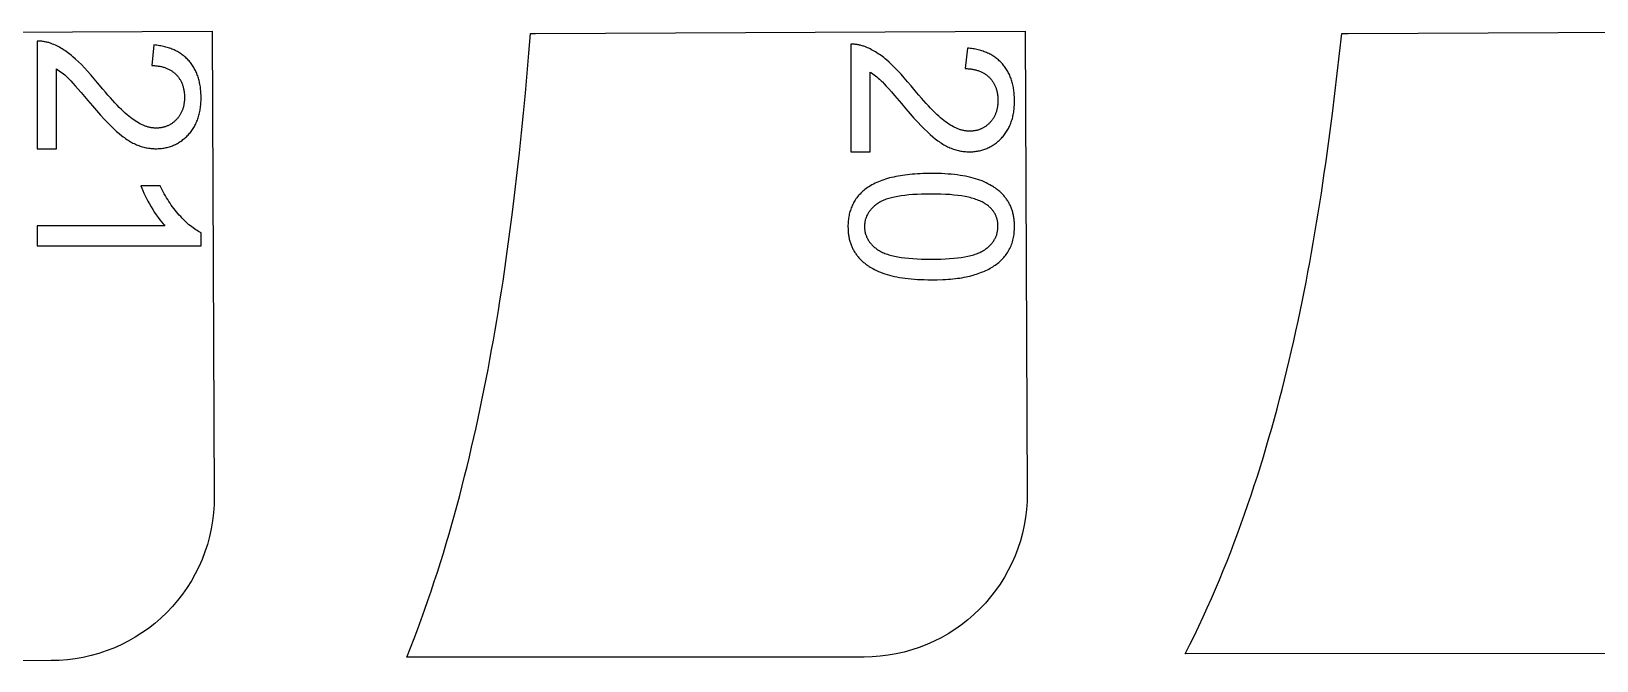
# Model space of a CAD drawing. Extents: x -8894 to -3022, y 6798 to 8329.
# Drawn here: x -5412.3 to -4932.7, y 7813.1 to 8006 of the extents above; entities that cross this region are included whole.
import ezdxf

# ---------------------------------------------------------------- set-up
doc = ezdxf.new("R2010")
doc.units = 0
doc.layers.add('LAYER_03', color=7, linetype='CONTINUOUS')
doc.layers.add('STEVILKE', color=7, linetype='CONTINUOUS')

msp = doc.modelspace()

# ---------------------------------------------------------------- linework, layer by layer
at = {"layer": 'LAYER_03'}
msp.add_lwpolyline([(-5506.82, 8005.37), (-5356.83, 8006.01), (-5356.21, 7863.32, -0.415377), (-5406.19, 7813.1), (-5538.72, 7813.06)], format="xyb", dxfattribs=at)
msp.add_lwpolyline([(-5157.12, 7814.18), (-5297.22, 7814.13), (-5296.09, 7817.01), (-5294.98, 7819.9), (-5293.89, 7822.79), (-5292.83, 7825.68), (-5291.79, 7828.58), (-5290.78, 7831.48), (-5289.79, 7834.39), (-5288.82, 7837.31), (-5287.87, 7840.22), (-5286.94, 7843.15), (-5286.04, 7846.07), (-5285.15, 7849), (-5284.29, 7851.94), (-5283.44, 7854.87), (-5282.62, 7857.82), (-5281.81, 7860.76), (-5281.03, 7863.71), (-5280.26, 7866.66), (-5279.51, 7869.62), (-5278.78, 7872.58), (-5278.06, 7875.55), (-5277.37, 7878.51), (-5276.68, 7881.48), (-5276.02, 7884.46), (-5275.37, 7887.43), (-5274.74, 7890.41), (-5274.12, 7893.4), (-5273.51, 7896.38), (-5272.93, 7899.37), (-5272.35, 7902.36), (-5271.79, 7905.36), (-5271.24, 7908.35), (-5270.71, 7911.35), (-5270.18, 7914.36), (-5269.67, 7917.36), (-5269.18, 7920.37), (-5268.69, 7923.38), (-5268.22, 7926.39), (-5267.76, 7929.4), (-5267.31, 7932.42), (-5266.87, 7935.44), (-5266.45, 7938.46), (-5266.03, 7941.48), (-5265.63, 7944.51), (-5265.23, 7947.53), (-5264.85, 7950.56), (-5264.11, 7956.63), (-5263.4, 7962.7), (-5262.74, 7968.78), (-5262.1, 7974.86), (-5261.5, 7980.96), (-5260.92, 7987.05), (-5260.36, 7993.15), (-5259.82, 7999.26), (-5259.3, 8005.37), (-5257.76, 8005.37), (-5107.76, 8006.01), (-5107.14, 7864.4, -0.41537)], format="xyb", close=True, dxfattribs=at)
msp.add_lwpolyline([(-4908.23, 7815.26), (-5058.73, 7815.2), (-5057.32, 7818.01), (-5055.94, 7820.82), (-5054.59, 7823.64), (-5053.27, 7826.46), (-5051.98, 7829.3), (-5050.72, 7832.14), (-5049.48, 7834.99), (-5048.27, 7837.84), (-5047.09, 7840.71), (-5045.94, 7843.58), (-5044.81, 7846.45), (-5043.71, 7849.33), (-5042.63, 7852.22), (-5041.58, 7855.12), (-5040.55, 7858.02), (-5039.54, 7860.92), (-5038.55, 7863.83), (-5037.59, 7866.75), (-5036.65, 7869.67), (-5035.72, 7872.6), (-5034.82, 7875.53), (-5033.94, 7878.47), (-5033.09, 7881.42), (-5032.25, 7884.36), (-5031.42, 7887.32), (-5030.62, 7890.27), (-5029.84, 7893.24), (-5029.07, 7896.2), (-5028.33, 7899.18), (-5027.6, 7902.15), (-5026.88, 7905.13), (-5026.19, 7908.12), (-5025.51, 7911.11), (-5024.84, 7914.1), (-5024.2, 7917.1), (-5023.56, 7920.1), (-5022.95, 7923.1), (-5022.34, 7926.11), (-5021.75, 7929.12), (-5021.18, 7932.14), (-5020.62, 7935.15), (-5020.07, 7938.18), (-5019.54, 7941.2), (-5019.02, 7944.23), (-5018.51, 7947.26), (-5018.01, 7950.3), (-5017.53, 7953.34), (-5017.05, 7956.38), (-5016.59, 7959.42), (-5016.14, 7962.47), (-5015.7, 7965.52), (-5015.28, 7968.57), (-5014.86, 7971.62), (-5014.45, 7974.68), (-5013.66, 7980.8), (-5012.91, 7986.93), (-5012.19, 7993.07), (-5011.49, 7999.22), (-5010.81, 8005.37), (-5008.86, 8005.37), (-4858.86, 8006.01)], dxfattribs=at)
at = {"layer": 'STEVILKE'}
for p, q in [((-5148.69, 7961.2), (-5149.32, 7961.04)), ((-5148.05, 7961.34), (-5148.69, 7961.2)), ((-5147.39, 7961.48), (-5148.05, 7961.34)), ((-5146.72, 7961.62), (-5147.39, 7961.48)), ((-5146.03, 7961.74), (-5146.72, 7961.62)), ((-5145.33, 7961.85), (-5146.03, 7961.74)), ((-5144.61, 7961.95), (-5145.33, 7961.85)), ((-5143.87, 7962.04), (-5144.61, 7961.95)), ((-5143.13, 7962.12), (-5143.87, 7962.04)), ((-5142.36, 7962.19), (-5143.13, 7962.12)), ((-5141.58, 7962.26), (-5142.36, 7962.19)), ((-5140.78, 7962.31), (-5141.58, 7962.26)), ((-5139.97, 7962.35), (-5140.78, 7962.31)), ((-5139.15, 7962.39), (-5139.97, 7962.35)), ((-5138.31, 7962.41), (-5139.15, 7962.39)), ((-5136.58, 7962.43), (-5138.31, 7962.41)), ((-5135.48, 7962.42), (-5136.58, 7962.43)), ((-5134.42, 7962.4), (-5135.48, 7962.42)), ((-5133.38, 7962.37), (-5134.42, 7962.4)), ((-5132.36, 7962.32), (-5133.38, 7962.37)), ((-5131.38, 7962.25), (-5132.36, 7962.32)), ((-5130.42, 7962.17), (-5131.38, 7962.25)), ((-5129.49, 7962.08), (-5130.42, 7962.17)), ((-5128.58, 7961.97), (-5129.49, 7962.08)), ((-5127.7, 7961.85), (-5128.58, 7961.97)), ((-5126.85, 7961.72), (-5127.7, 7961.85)), ((-5126.03, 7961.57), (-5126.85, 7961.72)), ((-5125.23, 7961.41), (-5126.03, 7961.57)), ((-5124.46, 7961.23), (-5125.23, 7961.41)), ((-5123.72, 7961.03), (-5124.46, 7961.23)), ((-5158.1, 7956.41), (-5158.38, 7956.12)), ((-5157.82, 7956.69), (-5158.1, 7956.41)), ((-5157.52, 7956.96), (-5157.82, 7956.69)), ((-5157.21, 7957.23), (-5157.52, 7956.96)), ((-5156.89, 7957.49), (-5157.21, 7957.23)), ((-5156.49, 7957.79), (-5156.89, 7957.49)), ((-5156.08, 7958.09), (-5156.49, 7957.79)), ((-5155.65, 7958.37), (-5156.08, 7958.09)), ((-5155.21, 7958.65), (-5155.65, 7958.37)), ((-5154.75, 7958.91), (-5155.21, 7958.65)), ((-5154.28, 7959.17), (-5154.75, 7958.91)), ((-5153.79, 7959.41), (-5154.28, 7959.17)), ((-5153.28, 7959.65), (-5153.79, 7959.41)), ((-5152.76, 7959.88), (-5153.28, 7959.65)), ((-5152.23, 7960.09), (-5152.76, 7959.88)), ((-5151.68, 7960.3), (-5152.23, 7960.09)), ((-5151.11, 7960.5), (-5151.68, 7960.3)), ((-5150.53, 7960.69), (-5151.11, 7960.5)), ((-5149.93, 7960.87), (-5150.53, 7960.69)), ((-5149.32, 7961.04), (-5149.93, 7960.87)), ((-5123, 7960.83), (-5123.72, 7961.03)), ((-5122.31, 7960.61), (-5123, 7960.83)), ((-5121.65, 7960.37), (-5122.31, 7960.61)), ((-5121, 7960.12), (-5121.65, 7960.37)), ((-5120.37, 7959.86), (-5121, 7960.12)), ((-5119.77, 7959.58), (-5120.37, 7959.86)), ((-5119.18, 7959.29), (-5119.77, 7959.58)), ((-5118.61, 7958.99), (-5119.18, 7959.29)), ((-5118.06, 7958.67), (-5118.61, 7958.99)), ((-5117.79, 7958.51), (-5118.06, 7958.67)), ((-5117.53, 7958.34), (-5117.79, 7958.51)), ((-5117.27, 7958.17), (-5117.53, 7958.34)), ((-5117.02, 7958), (-5117.27, 7958.17)), ((-5116.77, 7957.82), (-5117.02, 7958)), ((-5116.53, 7957.64), (-5116.77, 7957.82)), ((-5116.29, 7957.45), (-5116.53, 7957.64)), ((-5116.05, 7957.26), (-5116.29, 7957.45)), ((-5115.82, 7957.07), (-5116.05, 7957.26)), ((-5115.6, 7956.88), (-5115.82, 7957.07)), ((-5115.38, 7956.68), (-5115.6, 7956.88)), ((-5115.17, 7956.47), (-5115.38, 7956.68)), ((-5114.96, 7956.27), (-5115.17, 7956.47)), ((-5114.75, 7956.06), (-5114.96, 7956.27)), ((-5161.22, 7951.5), (-5161.34, 7951.12)), ((-5161.08, 7951.87), (-5161.22, 7951.5)), ((-5160.93, 7952.23), (-5161.08, 7951.87)), ((-5160.78, 7952.59), (-5160.93, 7952.23)), ((-5160.61, 7952.94), (-5160.78, 7952.59)), ((-5160.43, 7953.29), (-5160.61, 7952.94)), ((-5160.24, 7953.63), (-5160.43, 7953.29)), ((-5160.05, 7953.96), (-5160.24, 7953.63)), ((-5159.84, 7954.29), (-5160.05, 7953.96)), ((-5159.62, 7954.61), (-5159.84, 7954.29)), ((-5159.39, 7954.92), (-5159.62, 7954.61)), ((-5159.16, 7955.23), (-5159.39, 7954.92)), ((-5158.91, 7955.54), (-5159.16, 7955.23)), ((-5158.65, 7955.83), (-5158.91, 7955.54)), ((-5158.38, 7956.12), (-5158.65, 7955.83)), ((-5154.92, 7951.52), (-5155.1, 7951.31)), ((-5154.74, 7951.72), (-5154.92, 7951.52)), ((-5154.54, 7951.92), (-5154.74, 7951.72)), ((-5154.34, 7952.12), (-5154.54, 7951.92)), ((-5154.13, 7952.31), (-5154.34, 7952.12)), ((-5153.91, 7952.5), (-5154.13, 7952.31)), ((-5153.68, 7952.69), (-5153.91, 7952.5)), ((-5153.45, 7952.88), (-5153.68, 7952.69)), ((-5153.2, 7953.06), (-5153.45, 7952.88)), ((-5152.95, 7953.25), (-5153.2, 7953.06)), ((-5152.82, 7953.33), (-5152.95, 7953.25)), ((-5152.69, 7953.42), (-5152.82, 7953.33)), ((-5152.55, 7953.51), (-5152.69, 7953.42)), ((-5152.41, 7953.59), (-5152.55, 7953.51)), ((-5152.27, 7953.68), (-5152.41, 7953.59)), ((-5152.12, 7953.76), (-5152.27, 7953.68)), ((-5151.96, 7953.84), (-5152.12, 7953.76)), ((-5151.81, 7953.92), (-5151.96, 7953.84)), ((-5151.48, 7954.07), (-5151.81, 7953.92)), ((-5151.14, 7954.22), (-5151.48, 7954.07)), ((-5150.78, 7954.37), (-5151.14, 7954.22)), ((-5150.4, 7954.51), (-5150.78, 7954.37)), ((-5150.01, 7954.64), (-5150.4, 7954.51)), ((-5149.6, 7954.76), (-5150.01, 7954.64)), ((-5149.18, 7954.88), (-5149.6, 7954.76)), ((-5148.74, 7955), (-5149.18, 7954.88)), ((-5148.29, 7955.11), (-5148.74, 7955)), ((-5147.81, 7955.21), (-5148.29, 7955.11)), ((-5146.82, 7955.41), (-5147.81, 7955.21)), ((-5145.77, 7955.57), (-5146.82, 7955.41)), ((-5144.65, 7955.72), (-5145.77, 7955.57)), ((-5143.46, 7955.84), (-5144.65, 7955.72)), ((-5142.21, 7955.95), (-5143.46, 7955.84)), ((-5140.9, 7956.02), (-5142.21, 7955.95)), ((-5139.52, 7956.08), (-5140.9, 7956.02)), ((-5138.08, 7956.11), (-5139.52, 7956.08)), ((-5136.58, 7956.13), (-5138.08, 7956.11)), ((-5135.07, 7956.11), (-5136.58, 7956.13)), ((-5133.62, 7956.08), (-5135.07, 7956.11)), ((-5132.24, 7956.01), (-5133.62, 7956.08)), ((-5130.91, 7955.93), (-5132.24, 7956.01)), ((-5129.64, 7955.82), (-5130.91, 7955.93)), ((-5128.44, 7955.68), (-5129.64, 7955.82)), ((-5127.29, 7955.52), (-5128.44, 7955.68)), ((-5126.21, 7955.33), (-5127.29, 7955.52)), ((-5125.18, 7955.12), (-5126.21, 7955.33)), ((-5124.69, 7955.01), (-5125.18, 7955.12)), ((-5124.22, 7954.89), (-5124.69, 7955.01)), ((-5123.76, 7954.76), (-5124.22, 7954.89)), ((-5123.32, 7954.63), (-5123.76, 7954.76)), ((-5122.89, 7954.49), (-5123.32, 7954.63)), ((-5122.47, 7954.34), (-5122.89, 7954.49)), ((-5122.07, 7954.19), (-5122.47, 7954.34)), ((-5121.69, 7954.03), (-5122.07, 7954.19)), ((-5121.32, 7953.87), (-5121.69, 7954.03)), ((-5120.97, 7953.7), (-5121.32, 7953.87)), ((-5120.63, 7953.52), (-5120.97, 7953.7)), ((-5120.31, 7953.34), (-5120.63, 7953.52)), ((-5120.15, 7953.25), (-5120.31, 7953.34)), ((-5120, 7953.15), (-5120.15, 7953.25)), ((-5119.85, 7953.05), (-5120, 7953.15)), ((-5119.71, 7952.96), (-5119.85, 7953.05)), ((-5119.49, 7952.8), (-5119.71, 7952.96)), ((-5119.27, 7952.63), (-5119.49, 7952.8)), ((-5119.07, 7952.47), (-5119.27, 7952.63)), ((-5118.87, 7952.3), (-5119.07, 7952.47)), ((-5118.67, 7952.13), (-5118.87, 7952.3)), ((-5118.49, 7951.95), (-5118.67, 7952.13)), ((-5118.31, 7951.77), (-5118.49, 7951.95)), ((-5118.14, 7951.59), (-5118.31, 7951.77)), ((-5117.98, 7951.4), (-5118.14, 7951.59)), ((-5114.55, 7955.85), (-5114.75, 7956.06)), ((-5114.36, 7955.63), (-5114.55, 7955.85)), ((-5114.17, 7955.41), (-5114.36, 7955.63)), ((-5113.98, 7955.19), (-5114.17, 7955.41)), ((-5113.8, 7954.96), (-5113.98, 7955.19)), ((-5113.63, 7954.73), (-5113.8, 7954.96)), ((-5113.46, 7954.5), (-5113.63, 7954.73)), ((-5113.29, 7954.26), (-5113.46, 7954.5)), ((-5113.14, 7954.02), (-5113.29, 7954.26)), ((-5112.98, 7953.77), (-5113.14, 7954.02)), ((-5112.84, 7953.53), (-5112.98, 7953.77)), ((-5112.7, 7953.27), (-5112.84, 7953.53)), ((-5112.56, 7953.02), (-5112.7, 7953.27)), ((-5112.43, 7952.76), (-5112.56, 7953.02)), ((-5112.31, 7952.5), (-5112.43, 7952.76)), ((-5112.19, 7952.23), (-5112.31, 7952.5)), ((-5112.08, 7951.96), (-5112.19, 7952.23)), ((-5111.98, 7951.69), (-5112.08, 7951.96)), ((-5111.88, 7951.41), (-5111.98, 7951.69)), ((-5162.05, 7947.03), (-5162.07, 7946.59)), ((-5162.03, 7947.47), (-5162.05, 7947.03)), ((-5161.99, 7947.9), (-5162.03, 7947.47)), ((-5161.94, 7948.32), (-5161.99, 7947.9)), ((-5161.89, 7948.74), (-5161.94, 7948.32)), ((-5161.82, 7949.15), (-5161.89, 7948.74)), ((-5161.75, 7949.56), (-5161.82, 7949.15)), ((-5161.66, 7949.96), (-5161.75, 7949.56)), ((-5161.57, 7950.35), (-5161.66, 7949.96)), ((-5161.46, 7950.74), (-5161.57, 7950.35)), ((-5161.34, 7951.12), (-5161.46, 7950.74)), ((-5156.99, 7946.92), (-5157.01, 7946.66)), ((-5156.96, 7947.17), (-5156.99, 7946.92)), ((-5156.93, 7947.43), (-5156.96, 7947.17)), ((-5156.88, 7947.68), (-5156.93, 7947.43)), ((-5156.83, 7947.92), (-5156.88, 7947.68)), ((-5156.77, 7948.17), (-5156.83, 7947.92)), ((-5156.7, 7948.41), (-5156.77, 7948.17)), ((-5156.63, 7948.65), (-5156.7, 7948.41)), ((-5156.55, 7948.89), (-5156.63, 7948.65)), ((-5156.45, 7949.12), (-5156.55, 7948.89)), ((-5156.35, 7949.35), (-5156.45, 7949.12)), ((-5156.25, 7949.58), (-5156.35, 7949.35)), ((-5156.13, 7949.81), (-5156.25, 7949.58)), ((-5156.01, 7950.03), (-5156.13, 7949.81)), ((-5155.88, 7950.25), (-5156.01, 7950.03)), ((-5155.74, 7950.47), (-5155.88, 7950.25)), ((-5155.59, 7950.68), (-5155.74, 7950.47)), ((-5155.44, 7950.9), (-5155.59, 7950.68)), ((-5155.27, 7951.11), (-5155.44, 7950.9)), ((-5155.1, 7951.31), (-5155.27, 7951.11)), ((-5117.82, 7951.21), (-5117.98, 7951.4)), ((-5117.67, 7951.02), (-5117.82, 7951.21)), ((-5117.53, 7950.82), (-5117.67, 7951.02)), ((-5117.39, 7950.63), (-5117.53, 7950.82)), ((-5117.26, 7950.42), (-5117.39, 7950.63)), ((-5117.14, 7950.22), (-5117.26, 7950.42)), ((-5117.02, 7950.01), (-5117.14, 7950.22)), ((-5116.91, 7949.79), (-5117.02, 7950.01)), ((-5116.81, 7949.58), (-5116.91, 7949.79)), ((-5116.72, 7949.36), (-5116.81, 7949.58)), ((-5116.63, 7949.14), (-5116.72, 7949.36)), ((-5116.55, 7948.91), (-5116.63, 7949.14)), ((-5116.48, 7948.68), (-5116.55, 7948.91)), ((-5116.41, 7948.45), (-5116.48, 7948.68)), ((-5116.35, 7948.21), (-5116.41, 7948.45)), ((-5116.3, 7947.97), (-5116.35, 7948.21)), ((-5116.25, 7947.73), (-5116.3, 7947.97)), ((-5116.21, 7947.49), (-5116.25, 7947.73)), ((-5116.18, 7947.24), (-5116.21, 7947.49)), ((-5116.16, 7946.98), (-5116.18, 7947.24)), ((-5116.14, 7946.73), (-5116.16, 7946.98)), ((-5116.13, 7946.47), (-5116.14, 7946.73)), ((-5111.78, 7951.13), (-5111.88, 7951.41)), ((-5111.69, 7950.84), (-5111.78, 7951.13)), ((-5111.61, 7950.56), (-5111.69, 7950.84)), ((-5111.53, 7950.26), (-5111.61, 7950.56)), ((-5111.46, 7949.97), (-5111.53, 7950.26)), ((-5111.4, 7949.67), (-5111.46, 7949.97)), ((-5111.34, 7949.37), (-5111.4, 7949.67)), ((-5111.28, 7949.06), (-5111.34, 7949.37)), ((-5111.23, 7948.75), (-5111.28, 7949.06)), ((-5111.19, 7948.44), (-5111.23, 7948.75)), ((-5111.15, 7948.12), (-5111.19, 7948.44)), ((-5111.12, 7947.8), (-5111.15, 7948.12)), ((-5111.09, 7947.47), (-5111.12, 7947.8)), ((-5111.07, 7947.15), (-5111.09, 7947.47)), ((-5111.06, 7946.81), (-5111.07, 7947.15)), ((-5111.05, 7946.14), (-5111.06, 7946.81)), ((-5162.07, 7946.59), (-5162.07, 7946.14)), ((-5162.07, 7946.14), (-5162.06, 7945.46)), ((-5162.06, 7945.46), (-5162.05, 7945.13)), ((-5162.05, 7945.13), (-5162.03, 7944.8)), ((-5162.03, 7944.8), (-5162, 7944.47)), ((-5162, 7944.47), (-5161.97, 7944.15)), ((-5161.97, 7944.15), (-5161.93, 7943.83)), ((-5161.93, 7943.83), (-5161.89, 7943.51)), ((-5161.89, 7943.51), (-5161.84, 7943.2)), ((-5161.84, 7943.2), (-5161.78, 7942.89)), ((-5161.78, 7942.89), (-5161.72, 7942.59)), ((-5161.72, 7942.59), (-5161.66, 7942.29)), ((-5161.66, 7942.29), (-5161.58, 7941.99)), ((-5161.58, 7941.99), (-5161.51, 7941.7)), ((-5157.02, 7946.4), (-5157.03, 7946.14)), ((-5157.03, 7946.14), (-5157.02, 7945.88)), ((-5157.01, 7946.66), (-5157.02, 7946.4)), ((-5157.02, 7945.88), (-5157.01, 7945.62)), ((-5157.01, 7945.62), (-5156.99, 7945.36)), ((-5156.99, 7945.36), (-5156.96, 7945.1)), ((-5156.96, 7945.1), (-5156.93, 7944.85)), ((-5156.93, 7944.85), (-5156.88, 7944.6)), ((-5156.88, 7944.6), (-5156.83, 7944.35)), ((-5156.83, 7944.35), (-5156.77, 7944.11)), ((-5156.77, 7944.11), (-5156.7, 7943.87)), ((-5156.7, 7943.87), (-5156.63, 7943.63)), ((-5156.63, 7943.63), (-5156.54, 7943.39)), ((-5156.54, 7943.39), (-5156.45, 7943.16)), ((-5156.45, 7943.16), (-5156.35, 7942.93)), ((-5156.35, 7942.93), (-5156.24, 7942.7)), ((-5156.24, 7942.7), (-5156.13, 7942.47)), ((-5156.13, 7942.47), (-5156, 7942.25)), ((-5156, 7942.25), (-5155.87, 7942.03)), ((-5155.87, 7942.03), (-5155.73, 7941.81)), ((-5117.41, 7941.82), (-5117.27, 7942.04)), ((-5117.27, 7942.04), (-5117.14, 7942.27)), ((-5117.14, 7942.27), (-5117.02, 7942.49)), ((-5117.02, 7942.49), (-5116.9, 7942.72)), ((-5116.9, 7942.72), (-5116.8, 7942.95)), ((-5116.8, 7942.95), (-5116.7, 7943.19)), ((-5116.7, 7943.19), (-5116.61, 7943.42)), ((-5116.61, 7943.42), (-5116.52, 7943.66)), ((-5116.52, 7943.66), (-5116.45, 7943.9)), ((-5116.45, 7943.9), (-5116.38, 7944.15)), ((-5116.38, 7944.15), (-5116.32, 7944.4)), ((-5116.32, 7944.4), (-5116.27, 7944.65)), ((-5116.27, 7944.65), (-5116.23, 7944.9)), ((-5116.23, 7944.9), (-5116.19, 7945.16)), ((-5116.19, 7945.16), (-5116.16, 7945.41)), ((-5116.16, 7945.41), (-5116.14, 7945.68)), ((-5116.14, 7945.68), (-5116.13, 7945.94)), ((-5116.13, 7946.21), (-5116.13, 7946.47)), ((-5116.13, 7945.94), (-5116.13, 7946.21)), ((-5111.68, 7941.5), (-5111.56, 7941.93)), ((-5111.56, 7941.93), (-5111.45, 7942.36)), ((-5111.45, 7942.36), (-5111.36, 7942.81)), ((-5111.36, 7942.81), (-5111.28, 7943.26)), ((-5111.28, 7943.26), (-5111.21, 7943.72)), ((-5111.21, 7943.72), (-5111.15, 7944.19)), ((-5111.15, 7944.19), (-5111.11, 7944.67)), ((-5111.11, 7944.67), (-5111.07, 7945.15)), ((-5111.07, 7945.15), (-5111.06, 7945.64)), ((-5111.06, 7945.64), (-5111.05, 7946.14)), ((-5161.51, 7941.7), (-5161.42, 7941.41)), ((-5161.42, 7941.41), (-5161.33, 7941.12)), ((-5161.33, 7941.12), (-5161.24, 7940.84)), ((-5161.24, 7940.84), (-5161.14, 7940.56)), ((-5161.14, 7940.56), (-5161.03, 7940.29)), ((-5161.03, 7940.29), (-5160.92, 7940.02)), ((-5160.92, 7940.02), (-5160.8, 7939.75)), ((-5160.8, 7939.75), (-5160.68, 7939.49)), ((-5160.68, 7939.49), (-5160.55, 7939.23)), ((-5160.55, 7939.23), (-5160.41, 7938.97)), ((-5160.41, 7938.97), (-5160.27, 7938.72)), ((-5160.27, 7938.72), (-5160.13, 7938.47)), ((-5160.13, 7938.47), (-5159.97, 7938.23)), ((-5159.97, 7938.23), (-5159.81, 7937.98)), ((-5159.81, 7937.98), (-5159.65, 7937.75)), ((-5159.65, 7937.75), (-5159.48, 7937.51)), ((-5159.48, 7937.51), (-5159.3, 7937.28)), ((-5159.3, 7937.28), (-5159.12, 7937.06)), ((-5155.73, 7941.81), (-5155.59, 7941.59)), ((-5155.59, 7941.59), (-5155.43, 7941.38)), ((-5155.43, 7941.38), (-5155.27, 7941.17)), ((-5155.27, 7941.17), (-5155.09, 7940.96)), ((-5155.09, 7940.96), (-5154.91, 7940.76)), ((-5154.91, 7940.76), (-5154.73, 7940.56)), ((-5154.73, 7940.56), (-5154.53, 7940.36)), ((-5154.53, 7940.36), (-5154.33, 7940.16)), ((-5154.33, 7940.16), (-5154.12, 7939.97)), ((-5154.12, 7939.97), (-5153.9, 7939.77)), ((-5153.9, 7939.77), (-5153.67, 7939.58)), ((-5153.67, 7939.58), (-5153.43, 7939.4)), ((-5153.43, 7939.4), (-5153.19, 7939.21)), ((-5153.19, 7939.21), (-5152.94, 7939.03)), ((-5152.94, 7939.03), (-5152.81, 7938.94)), ((-5152.81, 7938.94), (-5152.67, 7938.86)), ((-5152.67, 7938.86), (-5152.54, 7938.77)), ((-5152.54, 7938.77), (-5152.39, 7938.68)), ((-5152.39, 7938.68), (-5152.25, 7938.6)), ((-5152.25, 7938.6), (-5152.1, 7938.52)), ((-5152.1, 7938.52), (-5151.94, 7938.44)), ((-5151.94, 7938.44), (-5151.79, 7938.36)), ((-5151.79, 7938.36), (-5151.46, 7938.2)), ((-5151.46, 7938.2), (-5151.12, 7938.05)), ((-5151.12, 7938.05), (-5150.76, 7937.91)), ((-5150.76, 7937.91), (-5150.38, 7937.77)), ((-5150.38, 7937.77), (-5149.99, 7937.64)), ((-5149.99, 7937.64), (-5149.58, 7937.51)), ((-5149.58, 7937.51), (-5149.16, 7937.39)), ((-5149.16, 7937.39), (-5148.72, 7937.28)), ((-5148.72, 7937.28), (-5148.26, 7937.17)), ((-5148.26, 7937.17), (-5147.79, 7937.06)), ((-5125.32, 7937.06), (-5124.85, 7937.17)), ((-5124.85, 7937.17), (-5124.39, 7937.28)), ((-5124.39, 7937.28), (-5123.95, 7937.39)), ((-5123.95, 7937.39), (-5123.53, 7937.51)), ((-5123.53, 7937.51), (-5123.12, 7937.64)), ((-5123.12, 7937.64), (-5122.73, 7937.77)), ((-5122.73, 7937.77), (-5122.35, 7937.91)), ((-5122.35, 7937.91), (-5122, 7938.05)), ((-5122, 7938.05), (-5121.65, 7938.2)), ((-5121.65, 7938.2), (-5121.33, 7938.36)), ((-5121.33, 7938.36), (-5121.17, 7938.44)), ((-5121.17, 7938.44), (-5121.02, 7938.52)), ((-5121.02, 7938.52), (-5120.87, 7938.6)), ((-5120.87, 7938.6), (-5120.72, 7938.68)), ((-5120.72, 7938.68), (-5120.58, 7938.77)), ((-5120.58, 7938.77), (-5120.44, 7938.86)), ((-5120.44, 7938.86), (-5120.31, 7938.94)), ((-5120.31, 7938.94), (-5120.18, 7939.03)), ((-5120.18, 7939.03), (-5119.93, 7939.21)), ((-5119.93, 7939.21), (-5119.69, 7939.4)), ((-5119.69, 7939.4), (-5119.46, 7939.59)), ((-5119.46, 7939.59), (-5119.23, 7939.77)), ((-5119.23, 7939.77), (-5119.01, 7939.97)), ((-5119.01, 7939.97), (-5118.8, 7940.16)), ((-5118.8, 7940.16), (-5118.6, 7940.36)), ((-5118.6, 7940.36), (-5118.41, 7940.56)), ((-5118.41, 7940.56), (-5118.22, 7940.76)), ((-5118.22, 7940.76), (-5118.04, 7940.97)), ((-5118.04, 7940.97), (-5117.87, 7941.18)), ((-5117.87, 7941.18), (-5117.71, 7941.39)), ((-5117.71, 7941.39), (-5117.56, 7941.61)), ((-5117.56, 7941.61), (-5117.41, 7941.82)), ((-5114.08, 7936.96), (-5113.82, 7937.29)), ((-5113.82, 7937.29), (-5113.57, 7937.63)), ((-5113.57, 7937.63), (-5113.33, 7937.98)), ((-5113.33, 7937.98), (-5113.09, 7938.34)), ((-5113.09, 7938.34), (-5112.88, 7938.71)), ((-5112.88, 7938.71), (-5112.67, 7939.08)), ((-5112.67, 7939.08), (-5112.47, 7939.47)), ((-5112.47, 7939.47), (-5112.29, 7939.86)), ((-5112.29, 7939.86), (-5112.12, 7940.26)), ((-5112.12, 7940.26), (-5111.96, 7940.66)), ((-5111.96, 7940.66), (-5111.81, 7941.08)), ((-5111.81, 7941.08), (-5111.68, 7941.5)), ((-5159.12, 7937.06), (-5158.94, 7936.83)), ((-5158.94, 7936.83), (-5158.74, 7936.61)), ((-5158.74, 7936.61), (-5158.55, 7936.4)), ((-5158.55, 7936.4), (-5158.35, 7936.18)), ((-5158.35, 7936.18), (-5158.14, 7935.98)), ((-5158.14, 7935.98), (-5157.93, 7935.77)), ((-5157.93, 7935.77), (-5157.72, 7935.57)), ((-5157.72, 7935.57), (-5157.5, 7935.37)), ((-5157.5, 7935.37), (-5157.27, 7935.17)), ((-5157.27, 7935.17), (-5157.04, 7934.98)), ((-5157.04, 7934.98), (-5156.81, 7934.8)), ((-5156.81, 7934.8), (-5156.57, 7934.61)), ((-5156.57, 7934.61), (-5156.32, 7934.43)), ((-5156.32, 7934.43), (-5156.07, 7934.25)), ((-5156.07, 7934.25), (-5155.82, 7934.08)), ((-5155.82, 7934.08), (-5155.56, 7933.91)), ((-5155.56, 7933.91), (-5155.3, 7933.74)), ((-5155.3, 7933.74), (-5155.03, 7933.58)), ((-5155.03, 7933.58), (-5154.48, 7933.26)), ((-5154.48, 7933.26), (-5153.91, 7932.96)), ((-5153.91, 7932.96), (-5153.32, 7932.67)), ((-5153.32, 7932.67), (-5152.71, 7932.39)), ((-5152.71, 7932.39), (-5152.08, 7932.13)), ((-5147.79, 7937.06), (-5146.8, 7936.87)), ((-5146.8, 7936.87), (-5145.75, 7936.7)), ((-5145.75, 7936.7), (-5144.63, 7936.56)), ((-5144.63, 7936.56), (-5143.45, 7936.43)), ((-5143.45, 7936.43), (-5142.2, 7936.33)), ((-5142.2, 7936.33), (-5140.89, 7936.25)), ((-5140.89, 7936.25), (-5139.52, 7936.2)), ((-5139.52, 7936.2), (-5138.08, 7936.16)), ((-5138.08, 7936.16), (-5136.58, 7936.15)), ((-5136.58, 7936.15), (-5135.07, 7936.16)), ((-5135.07, 7936.16), (-5133.62, 7936.2)), ((-5133.62, 7936.2), (-5132.24, 7936.25)), ((-5132.24, 7936.25), (-5130.93, 7936.33)), ((-5130.93, 7936.33), (-5129.67, 7936.43)), ((-5129.67, 7936.43), (-5128.49, 7936.56)), ((-5128.49, 7936.56), (-5127.37, 7936.7)), ((-5127.37, 7936.7), (-5126.31, 7936.87)), ((-5126.31, 7936.87), (-5125.32, 7937.06)), ((-5121.19, 7932.12), (-5120.72, 7932.31)), ((-5120.72, 7932.31), (-5120.26, 7932.51)), ((-5120.26, 7932.51), (-5119.81, 7932.71)), ((-5119.81, 7932.71), (-5119.37, 7932.92)), ((-5119.37, 7932.92), (-5118.95, 7933.14)), ((-5118.95, 7933.14), (-5118.53, 7933.36)), ((-5118.53, 7933.36), (-5118.12, 7933.59)), ((-5118.12, 7933.59), (-5117.72, 7933.83)), ((-5117.72, 7933.83), (-5117.34, 7934.07)), ((-5117.34, 7934.07), (-5116.96, 7934.32)), ((-5116.96, 7934.32), (-5116.6, 7934.58)), ((-5116.6, 7934.58), (-5116.24, 7934.85)), ((-5116.24, 7934.85), (-5115.9, 7935.13)), ((-5115.9, 7935.13), (-5115.57, 7935.41)), ((-5115.57, 7935.41), (-5115.25, 7935.7)), ((-5115.25, 7935.7), (-5114.94, 7936.01)), ((-5114.94, 7936.01), (-5114.64, 7936.31)), ((-5114.64, 7936.31), (-5114.36, 7936.63)), ((-5114.36, 7936.63), (-5114.08, 7936.96)), ((-5152.08, 7932.13), (-5151.44, 7931.89)), ((-5151.44, 7931.89), (-5150.77, 7931.65)), ((-5150.77, 7931.65), (-5150.08, 7931.43)), ((-5150.08, 7931.43), (-5149.37, 7931.23)), ((-5149.37, 7931.23), (-5148.63, 7931.04)), ((-5148.63, 7931.04), (-5147.86, 7930.86)), ((-5147.86, 7930.86), (-5147.07, 7930.7)), ((-5147.07, 7930.7), (-5146.24, 7930.55)), ((-5146.24, 7930.55), (-5145.4, 7930.42)), ((-5145.4, 7930.42), (-5144.52, 7930.3)), ((-5144.52, 7930.3), (-5143.62, 7930.19)), ((-5143.62, 7930.19), (-5142.7, 7930.1)), ((-5142.7, 7930.1), (-5141.74, 7930.02)), ((-5141.74, 7930.02), (-5140.76, 7929.96)), ((-5140.76, 7929.96), (-5139.76, 7929.91)), ((-5139.76, 7929.91), (-5138.72, 7929.88)), ((-5138.72, 7929.88), (-5137.66, 7929.85)), ((-5137.66, 7929.85), (-5136.58, 7929.85)), ((-5136.58, 7929.85), (-5134.77, 7929.86)), ((-5134.77, 7929.86), (-5133.05, 7929.92)), ((-5133.05, 7929.92), (-5132.23, 7929.96)), ((-5132.23, 7929.96), (-5131.43, 7930.01)), ((-5131.43, 7930.01), (-5130.66, 7930.06)), ((-5130.66, 7930.06), (-5129.91, 7930.13)), ((-5129.91, 7930.13), (-5129.18, 7930.2)), ((-5129.18, 7930.2), (-5128.48, 7930.29)), ((-5128.48, 7930.29), (-5127.8, 7930.38)), ((-5127.8, 7930.38), (-5127.15, 7930.48)), ((-5127.15, 7930.48), (-5126.52, 7930.59)), ((-5126.52, 7930.59), (-5125.91, 7930.71)), ((-5125.91, 7930.71), (-5125.33, 7930.84)), ((-5125.33, 7930.84), (-5124.77, 7930.97)), ((-5124.77, 7930.97), (-5123.69, 7931.27)), ((-5123.69, 7931.27), (-5123.17, 7931.42)), ((-5123.17, 7931.42), (-5122.66, 7931.59)), ((-5122.66, 7931.59), (-5122.16, 7931.76)), ((-5122.16, 7931.76), (-5121.67, 7931.94)), ((-5121.67, 7931.94), (-5121.19, 7932.12))]:
    msp.add_line(p, q, dxfattribs=at)
for points in [[(-5410.43, 8002.98), (-5410.43, 7969.95), (-5404.54, 7969.95), (-5404.54, 7994.46), (-5404.12, 7994.19), (-5403.7, 7993.91), (-5403.29, 7993.61), (-5402.87, 7993.3), (-5402.45, 7992.97), (-5402.04, 7992.62), (-5401.63, 7992.25), (-5401.21, 7991.87), (-5400.99, 7991.65), (-5400.75, 7991.41), (-5400.2, 7990.84), (-5399.55, 7990.13), (-5398.81, 7989.31), (-5397.98, 7988.36), (-5397.05, 7987.29), (-5394.92, 7984.78), (-5393.56, 7983.18), (-5392.28, 7981.71), (-5391.07, 7980.35), (-5389.93, 7979.11), (-5388.87, 7977.98), (-5387.88, 7976.98), (-5386.97, 7976.09), (-5386.13, 7975.32), (-5385.33, 7974.63), (-5384.55, 7974), (-5384.16, 7973.7), (-5383.77, 7973.41), (-5383.39, 7973.14), (-5383, 7972.88), (-5382.62, 7972.63), (-5382.25, 7972.39), (-5381.87, 7972.17), (-5381.5, 7971.96), (-5381.13, 7971.76), (-5380.76, 7971.58), (-5380.39, 7971.41), (-5380.03, 7971.25), (-5379.67, 7971.1), (-5379.3, 7970.96), (-5378.94, 7970.83), (-5378.57, 7970.71), (-5378.21, 7970.6), (-5377.84, 7970.5), (-5377.47, 7970.41), (-5377.11, 7970.33), (-5376.74, 7970.25), (-5376.37, 7970.19), (-5376, 7970.14), (-5375.63, 7970.1), (-5375.25, 7970.06), (-5374.88, 7970.04), (-5374.51, 7970.02), (-5374.13, 7970.02), (-5373.77, 7970.02), (-5373.4, 7970.04), (-5373.04, 7970.06), (-5372.69, 7970.08), (-5372.34, 7970.12), (-5371.99, 7970.17), (-5371.64, 7970.22), (-5371.3, 7970.28), (-5370.97, 7970.35), (-5370.63, 7970.43), (-5370.3, 7970.51), (-5369.98, 7970.61), (-5369.66, 7970.71), (-5369.34, 7970.82), (-5369.02, 7970.94), (-5368.71, 7971.07), (-5368.41, 7971.2), (-5368.1, 7971.35), (-5367.8, 7971.5), (-5367.51, 7971.66), (-5367.22, 7971.82), (-5366.93, 7972), (-5366.64, 7972.18), (-5366.36, 7972.38), (-5366.08, 7972.58), (-5365.81, 7972.79), (-5365.54, 7973), (-5365.28, 7973.23), (-5365.01, 7973.46), (-5364.75, 7973.7), (-5364.5, 7973.95), (-5364.25, 7974.21), (-5364, 7974.48), (-5363.77, 7974.75), (-5363.54, 7975.02), (-5363.31, 7975.31), (-5363.1, 7975.59), (-5362.89, 7975.89), (-5362.7, 7976.19), (-5362.5, 7976.49), (-5362.32, 7976.81), (-5362.15, 7977.12), (-5361.98, 7977.45), (-5361.82, 7977.78), (-5361.67, 7978.11), (-5361.52, 7978.45), (-5361.39, 7978.8), (-5361.26, 7979.15), (-5361.14, 7979.51), (-5361.02, 7979.88), (-5360.92, 7980.25), (-5360.82, 7980.62), (-5360.73, 7981.01), (-5360.65, 7981.39), (-5360.58, 7981.79), (-5360.51, 7982.19), (-5360.45, 7982.59), (-5360.4, 7983), (-5360.36, 7983.42), (-5360.32, 7983.84), (-5360.3, 7984.27), (-5360.28, 7984.71), (-5360.27, 7985.15), (-5360.26, 7985.59), (-5360.28, 7986.47), (-5360.29, 7986.91), (-5360.32, 7987.33), (-5360.35, 7987.75), (-5360.39, 7988.16), (-5360.44, 7988.57), (-5360.49, 7988.98), (-5360.55, 7989.37), (-5360.62, 7989.76), (-5360.7, 7990.15), (-5360.78, 7990.53), (-5360.87, 7990.9), (-5360.97, 7991.27), (-5361.07, 7991.64), (-5361.19, 7991.99), (-5361.3, 7992.35), (-5361.43, 7992.69), (-5361.56, 7993.03), (-5361.71, 7993.37), (-5361.85, 7993.7), (-5362.01, 7994.02), (-5362.17, 7994.34), (-5362.34, 7994.65), (-5362.52, 7994.96), (-5362.7, 7995.26), (-5362.89, 7995.55), (-5363.09, 7995.84), (-5363.3, 7996.13), (-5363.51, 7996.41), (-5363.73, 7996.68), (-5363.96, 7996.94), (-5364.19, 7997.21), (-5364.43, 7997.46), (-5364.68, 7997.71), (-5364.94, 7997.95), (-5365.2, 7998.18), (-5365.46, 7998.4), (-5365.74, 7998.62), (-5366.02, 7998.83), (-5366.3, 7999.04), (-5366.6, 7999.24), (-5366.9, 7999.43), (-5367.2, 7999.61), (-5367.52, 7999.79), (-5367.84, 7999.96), (-5368.16, 8000.12), (-5368.5, 8000.28), (-5368.84, 8000.43), (-5369.18, 8000.57), (-5369.53, 8000.7), (-5369.89, 8000.83), (-5370.26, 8000.95), (-5370.63, 8001.06), (-5371.01, 8001.17), (-5371.39, 8001.27), (-5371.79, 8001.36), (-5372.18, 8001.45), (-5372.59, 8001.53), (-5373, 8001.6), (-5373.42, 8001.67), (-5373.84, 8001.72), (-5374.27, 8001.77), (-5374.71, 8001.82), (-5375.36, 7995.51), (-5375.07, 7995.51), (-5374.78, 7995.5), (-5374.5, 7995.48), (-5374.22, 7995.46), (-5373.94, 7995.44), (-5373.67, 7995.41), (-5373.4, 7995.37), (-5373.14, 7995.33), (-5372.88, 7995.29), (-5372.62, 7995.24), (-5372.37, 7995.18), (-5372.12, 7995.12), (-5371.88, 7995.05), (-5371.64, 7994.98), (-5371.4, 7994.9), (-5371.17, 7994.82), (-5370.94, 7994.74), (-5370.72, 7994.64), (-5370.5, 7994.55), (-5370.28, 7994.45), (-5370.07, 7994.34), (-5369.86, 7994.23), (-5369.66, 7994.11), (-5369.46, 7993.99), (-5369.26, 7993.86), (-5369.07, 7993.73), (-5368.88, 7993.59), (-5368.69, 7993.44), (-5368.51, 7993.3), (-5368.34, 7993.14), (-5368.17, 7992.98), (-5368, 7992.82), (-5367.83, 7992.65), (-5367.68, 7992.48), (-5367.52, 7992.31), (-5367.37, 7992.13), (-5367.23, 7991.95), (-5367.09, 7991.76), (-5366.96, 7991.57), (-5366.83, 7991.38), (-5366.71, 7991.19), (-5366.6, 7990.99), (-5366.48, 7990.78), (-5366.38, 7990.58), (-5366.28, 7990.37), (-5366.18, 7990.16), (-5366.09, 7989.94), (-5366, 7989.72), (-5365.92, 7989.5), (-5365.85, 7989.27), (-5365.78, 7989.04), (-5365.71, 7988.81), (-5365.65, 7988.57), (-5365.6, 7988.33), (-5365.55, 7988.08), (-5365.51, 7987.84), (-5365.47, 7987.59), (-5365.43, 7987.33), (-5365.4, 7987.07), (-5365.38, 7986.81), (-5365.36, 7986.55), (-5365.35, 7986.28), (-5365.34, 7986.01), (-5365.34, 7985.73), (-5365.34, 7985.47), (-5365.35, 7985.21), (-5365.36, 7984.96), (-5365.38, 7984.71), (-5365.4, 7984.46), (-5365.43, 7984.21), (-5365.46, 7983.97), (-5365.5, 7983.73), (-5365.54, 7983.5), (-5365.58, 7983.27), (-5365.64, 7983.04), (-5365.69, 7982.81), (-5365.75, 7982.59), (-5365.82, 7982.37), (-5365.89, 7982.15), (-5365.97, 7981.94), (-5366.05, 7981.72), (-5366.13, 7981.52), (-5366.22, 7981.31), (-5366.32, 7981.11), (-5366.42, 7980.91), (-5366.52, 7980.72), (-5366.63, 7980.52), (-5366.75, 7980.33), (-5366.87, 7980.15), (-5366.99, 7979.97), (-5367.12, 7979.79), (-5367.26, 7979.61), (-5367.4, 7979.43), (-5367.54, 7979.26), (-5367.69, 7979.1), (-5367.84, 7978.93), (-5368, 7978.77), (-5368.16, 7978.62), (-5368.32, 7978.47), (-5368.49, 7978.32), (-5368.66, 7978.18), (-5368.82, 7978.05), (-5369, 7977.92), (-5369.17, 7977.79), (-5369.34, 7977.67), (-5369.52, 7977.56), (-5369.7, 7977.45), (-5369.88, 7977.34), (-5370.07, 7977.24), (-5370.26, 7977.15), (-5370.44, 7977.06), (-5370.64, 7976.98), (-5370.83, 7976.9), (-5371.02, 7976.82), (-5371.22, 7976.75), (-5371.42, 7976.69), (-5371.62, 7976.63), (-5371.83, 7976.58), (-5372.04, 7976.53), (-5372.24, 7976.49), (-5372.46, 7976.45), (-5372.67, 7976.42), (-5372.88, 7976.39), (-5373.1, 7976.37), (-5373.32, 7976.35), (-5373.55, 7976.33), (-5373.77, 7976.33), (-5374, 7976.32), (-5374.21, 7976.33), (-5374.43, 7976.34), (-5374.65, 7976.35), (-5374.87, 7976.37), (-5375.09, 7976.39), (-5375.32, 7976.43), (-5375.54, 7976.46), (-5375.76, 7976.5), (-5375.99, 7976.55), (-5376.21, 7976.6), (-5376.44, 7976.66), (-5376.66, 7976.73), (-5376.89, 7976.8), (-5377.12, 7976.87), (-5377.35, 7976.95), (-5377.58, 7977.04), (-5377.81, 7977.13), (-5378.04, 7977.23), (-5378.28, 7977.33), (-5378.51, 7977.44), (-5378.74, 7977.56), (-5378.98, 7977.68), (-5379.45, 7977.93), (-5379.93, 7978.21), (-5380.41, 7978.52), (-5380.89, 7978.84), (-5381.38, 7979.19), (-5381.87, 7979.57), (-5382.39, 7979.99), (-5382.94, 7980.45), (-5383.5, 7980.95), (-5384.09, 7981.49), (-5384.69, 7982.08), (-5385.32, 7982.7), (-5385.97, 7983.37), (-5386.64, 7984.08), (-5387.34, 7984.83), (-5388.05, 7985.62), (-5388.79, 7986.45), (-5389.55, 7987.33), (-5390.33, 7988.24), (-5391.96, 7990.2), (-5393.02, 7991.47), (-5394.04, 7992.67), (-5395.04, 7993.79), (-5396, 7994.83), (-5396.93, 7995.79), (-5397.83, 7996.68), (-5398.69, 7997.49), (-5399.52, 7998.22), (-5399.93, 7998.56), (-5400.34, 7998.89), (-5400.76, 7999.21), (-5401.17, 7999.52), (-5401.58, 7999.81), (-5401.99, 8000.09), (-5402.41, 8000.36), (-5402.82, 8000.62), (-5403.24, 8000.87), (-5403.65, 8001.1), (-5404.07, 8001.33), (-5404.49, 8001.54), (-5404.91, 8001.74), (-5405.33, 8001.92), (-5405.75, 8002.1), (-5406.17, 8002.26), (-5406.43, 8002.36), (-5406.69, 8002.44), (-5406.94, 8002.53), (-5407.2, 8002.6), (-5407.47, 8002.67), (-5407.73, 8002.73), (-5407.99, 8002.78), (-5408.26, 8002.83), (-5408.53, 8002.87), (-5408.79, 8002.91), (-5409.06, 8002.94), (-5409.33, 8002.96), (-5409.61, 8002.97), (-5409.88, 8002.98), (-5410.16, 8002.98)], [(-5161.22, 8002.04), (-5161.22, 7969.01), (-5155.32, 7969.01), (-5155.32, 7993.51), (-5154.91, 7993.25), (-5154.49, 7992.97), (-5154.07, 7992.67), (-5153.66, 7992.36), (-5153.24, 7992.02), (-5152.83, 7991.67), (-5152.41, 7991.31), (-5152, 7990.92), (-5151.78, 7990.71), (-5151.54, 7990.47), (-5150.99, 7989.89), (-5150.34, 7989.19), (-5149.6, 7988.37), (-5148.77, 7987.42), (-5147.84, 7986.35), (-5145.71, 7983.83), (-5144.35, 7982.24), (-5143.07, 7980.76), (-5141.85, 7979.41), (-5140.72, 7978.16), (-5139.66, 7977.04), (-5138.67, 7976.04), (-5137.76, 7975.15), (-5136.92, 7974.38), (-5136.12, 7973.69), (-5135.34, 7973.06), (-5134.95, 7972.76), (-5134.56, 7972.47), (-5134.17, 7972.2), (-5133.79, 7971.94), (-5133.41, 7971.69), (-5133.03, 7971.45), (-5132.66, 7971.23), (-5132.28, 7971.02), (-5131.91, 7970.82), (-5131.55, 7970.64), (-5131.18, 7970.46), (-5130.82, 7970.3), (-5130.45, 7970.16), (-5130.09, 7970.02), (-5129.73, 7969.89), (-5129.36, 7969.77), (-5129, 7969.66), (-5128.63, 7969.56), (-5128.26, 7969.47), (-5127.89, 7969.38), (-5127.53, 7969.31), (-5127.16, 7969.25), (-5126.79, 7969.2), (-5126.41, 7969.15), (-5126.04, 7969.12), (-5125.67, 7969.1), (-5125.3, 7969.08), (-5124.92, 7969.08), (-5124.55, 7969.08), (-5124.19, 7969.09), (-5123.83, 7969.11), (-5123.48, 7969.14), (-5123.12, 7969.18), (-5122.78, 7969.22), (-5122.43, 7969.28), (-5122.09, 7969.34), (-5121.75, 7969.41), (-5121.42, 7969.49), (-5121.09, 7969.57), (-5120.77, 7969.67), (-5120.44, 7969.77), (-5120.13, 7969.88), (-5119.81, 7970), (-5119.5, 7970.12), (-5119.19, 7970.26), (-5118.89, 7970.4), (-5118.59, 7970.55), (-5118.3, 7970.71), (-5118, 7970.88), (-5117.72, 7971.06), (-5117.43, 7971.24), (-5117.15, 7971.44), (-5116.87, 7971.64), (-5116.6, 7971.84), (-5116.33, 7972.06), (-5116.06, 7972.29), (-5115.8, 7972.52), (-5115.54, 7972.76), (-5115.29, 7973.01), (-5115.04, 7973.27), (-5114.79, 7973.53), (-5114.55, 7973.8), (-5114.32, 7974.08), (-5114.1, 7974.36), (-5113.89, 7974.65), (-5113.68, 7974.95), (-5113.48, 7975.25), (-5113.29, 7975.55), (-5113.11, 7975.86), (-5112.93, 7976.18), (-5112.77, 7976.51), (-5112.61, 7976.84), (-5112.45, 7977.17), (-5112.31, 7977.51), (-5112.17, 7977.86), (-5112.05, 7978.21), (-5111.93, 7978.57), (-5111.81, 7978.93), (-5111.71, 7979.3), (-5111.61, 7979.68), (-5111.52, 7980.06), (-5111.44, 7980.45), (-5111.36, 7980.84), (-5111.3, 7981.24), (-5111.24, 7981.65), (-5111.19, 7982.06), (-5111.15, 7982.48), (-5111.11, 7982.9), (-5111.08, 7983.33), (-5111.06, 7983.77), (-5111.05, 7984.21), (-5111.05, 7984.65), (-5111.06, 7985.53), (-5111.08, 7985.96), (-5111.11, 7986.39), (-5111.14, 7986.81), (-5111.18, 7987.22), (-5111.23, 7987.63), (-5111.28, 7988.03), (-5111.34, 7988.43), (-5111.41, 7988.82), (-5111.49, 7989.21), (-5111.57, 7989.59), (-5111.66, 7989.96), (-5111.76, 7990.33), (-5111.86, 7990.69), (-5111.97, 7991.05), (-5112.09, 7991.4), (-5112.22, 7991.75), (-5112.35, 7992.09), (-5112.49, 7992.43), (-5112.64, 7992.75), (-5112.8, 7993.08), (-5112.96, 7993.4), (-5113.13, 7993.71), (-5113.31, 7994.01), (-5113.49, 7994.32), (-5113.68, 7994.61), (-5113.88, 7994.9), (-5114.09, 7995.18), (-5114.3, 7995.46), (-5114.52, 7995.74), (-5114.75, 7996), (-5114.98, 7996.26), (-5115.22, 7996.52), (-5115.47, 7996.76), (-5115.72, 7997), (-5115.98, 7997.24), (-5116.25, 7997.46), (-5116.53, 7997.68), (-5116.81, 7997.89), (-5117.09, 7998.1), (-5117.39, 7998.29), (-5117.69, 7998.49), (-5117.99, 7998.67), (-5118.31, 7998.85), (-5118.63, 7999.02), (-5118.95, 7999.18), (-5119.28, 7999.33), (-5119.62, 7999.48), (-5119.97, 7999.62), (-5120.32, 7999.76), (-5120.68, 7999.89), (-5121.05, 8000.01), (-5121.42, 8000.12), (-5121.8, 8000.23), (-5122.18, 8000.33), (-5122.57, 8000.42), (-5122.97, 8000.51), (-5123.38, 8000.59), (-5123.79, 8000.66), (-5124.21, 8000.72), (-5124.63, 8000.78), (-5125.06, 8000.83), (-5125.5, 8000.88), (-5126.15, 7994.57), (-5125.86, 7994.57), (-5125.57, 7994.56), (-5125.28, 7994.54), (-5125, 7994.52), (-5124.73, 7994.5), (-5124.46, 7994.47), (-5124.19, 7994.43), (-5123.92, 7994.39), (-5123.66, 7994.34), (-5123.41, 7994.29), (-5123.16, 7994.24), (-5122.91, 7994.18), (-5122.66, 7994.11), (-5122.42, 7994.04), (-5122.19, 7993.96), (-5121.96, 7993.88), (-5121.73, 7993.79), (-5121.5, 7993.7), (-5121.28, 7993.61), (-5121.07, 7993.5), (-5120.86, 7993.4), (-5120.65, 7993.28), (-5120.44, 7993.17), (-5120.24, 7993.04), (-5120.05, 7992.92), (-5119.85, 7992.78), (-5119.67, 7992.65), (-5119.48, 7992.5), (-5119.3, 7992.35), (-5119.13, 7992.2), (-5118.95, 7992.04), (-5118.79, 7991.88), (-5118.62, 7991.71), (-5118.46, 7991.54), (-5118.31, 7991.36), (-5118.16, 7991.19), (-5118.02, 7991), (-5117.88, 7990.82), (-5117.75, 7990.63), (-5117.62, 7990.44), (-5117.5, 7990.24), (-5117.38, 7990.04), (-5117.27, 7989.84), (-5117.17, 7989.64), (-5117.06, 7989.43), (-5116.97, 7989.21), (-5116.88, 7989), (-5116.79, 7988.78), (-5116.71, 7988.55), (-5116.64, 7988.33), (-5116.57, 7988.1), (-5116.5, 7987.86), (-5116.44, 7987.63), (-5116.39, 7987.39), (-5116.34, 7987.14), (-5116.29, 7986.89), (-5116.25, 7986.64), (-5116.22, 7986.39), (-5116.19, 7986.13), (-5116.17, 7985.87), (-5116.15, 7985.6), (-5116.14, 7985.34), (-5116.13, 7985.06), (-5116.13, 7984.79), (-5116.13, 7984.53), (-5116.14, 7984.27), (-5116.15, 7984.02), (-5116.17, 7983.77), (-5116.19, 7983.52), (-5116.22, 7983.27), (-5116.25, 7983.03), (-5116.28, 7982.79), (-5116.33, 7982.56), (-5116.37, 7982.32), (-5116.42, 7982.09), (-5116.48, 7981.87), (-5116.54, 7981.64), (-5116.61, 7981.42), (-5116.68, 7981.21), (-5116.75, 7980.99), (-5116.83, 7980.78), (-5116.92, 7980.57), (-5117.01, 7980.37), (-5117.11, 7980.17), (-5117.21, 7979.97), (-5117.31, 7979.77), (-5117.42, 7979.58), (-5117.54, 7979.39), (-5117.66, 7979.21), (-5117.78, 7979.02), (-5117.91, 7978.84), (-5118.05, 7978.67), (-5118.18, 7978.49), (-5118.33, 7978.32), (-5118.48, 7978.15), (-5118.63, 7977.99), (-5118.79, 7977.83), (-5118.95, 7977.67), (-5119.11, 7977.52), (-5119.28, 7977.38), (-5119.44, 7977.24), (-5119.61, 7977.1), (-5119.78, 7976.97), (-5119.96, 7976.85), (-5120.13, 7976.73), (-5120.31, 7976.61), (-5120.49, 7976.51), (-5120.67, 7976.4), (-5120.86, 7976.3), (-5121.04, 7976.21), (-5121.23, 7976.12), (-5121.42, 7976.03), (-5121.62, 7975.96), (-5121.81, 7975.88), (-5122.01, 7975.81), (-5122.21, 7975.75), (-5122.41, 7975.69), (-5122.62, 7975.64), (-5122.82, 7975.59), (-5123.03, 7975.55), (-5123.24, 7975.51), (-5123.46, 7975.47), (-5123.67, 7975.45), (-5123.89, 7975.42), (-5124.11, 7975.41), (-5124.33, 7975.39), (-5124.56, 7975.38), (-5124.78, 7975.38), (-5125, 7975.39), (-5125.22, 7975.39), (-5125.44, 7975.41), (-5125.66, 7975.43), (-5125.88, 7975.45), (-5126.1, 7975.48), (-5126.33, 7975.52), (-5126.55, 7975.56), (-5126.77, 7975.61), (-5127, 7975.66), (-5127.22, 7975.72), (-5127.45, 7975.78), (-5127.68, 7975.85), (-5127.91, 7975.93), (-5128.14, 7976.01), (-5128.37, 7976.1), (-5128.6, 7976.19), (-5128.83, 7976.29), (-5129.06, 7976.39), (-5129.3, 7976.5), (-5129.53, 7976.62), (-5129.77, 7976.74), (-5130.24, 7976.99), (-5130.71, 7977.27), (-5131.19, 7977.57), (-5131.68, 7977.9), (-5132.16, 7978.25), (-5132.66, 7978.62), (-5133.18, 7979.04), (-5133.72, 7979.5), (-5134.29, 7980.01), (-5134.87, 7980.55), (-5135.48, 7981.14), (-5136.11, 7981.76), (-5136.76, 7982.43), (-5137.43, 7983.14), (-5138.13, 7983.89), (-5138.84, 7984.68), (-5139.58, 7985.51), (-5140.34, 7986.39), (-5141.12, 7987.3), (-5142.75, 7989.25), (-5143.8, 7990.53), (-5144.83, 7991.72), (-5145.82, 7992.84), (-5146.78, 7993.89), (-5147.71, 7994.85), (-5148.61, 7995.74), (-5149.48, 7996.55), (-5150.31, 7997.28), (-5150.72, 7997.62), (-5151.13, 7997.95), (-5151.54, 7998.27), (-5151.95, 7998.57), (-5152.37, 7998.87), (-5152.78, 7999.15), (-5153.2, 7999.42), (-5153.61, 7999.68), (-5154.03, 7999.93), (-5154.44, 8000.16), (-5154.86, 8000.38), (-5155.28, 8000.59), (-5155.7, 8000.79), (-5156.12, 8000.98), (-5156.54, 8001.16), (-5156.96, 8001.32), (-5157.22, 8001.41), (-5157.47, 8001.5), (-5157.73, 8001.58), (-5157.99, 8001.66), (-5158.25, 8001.73), (-5158.52, 8001.79), (-5158.78, 8001.84), (-5159.05, 8001.89), (-5159.31, 8001.93), (-5159.58, 8001.97), (-5159.85, 8001.99), (-5160.12, 8002.02), (-5160.39, 8002.03), (-5160.67, 8002.04), (-5160.94, 8002.04)], [(-5371.34, 7946.4), (-5410.43, 7946.4), (-5410.43, 7940.26), (-5360.26, 7940.26), (-5360.26, 7944.22), (-5360.67, 7944.43), (-5361.07, 7944.65), (-5361.48, 7944.9), (-5361.89, 7945.16), (-5362.3, 7945.44), (-5362.72, 7945.74), (-5363.13, 7946.05), (-5363.55, 7946.38), (-5363.97, 7946.73), (-5364.39, 7947.1), (-5364.81, 7947.48), (-5365.23, 7947.89), (-5365.66, 7948.31), (-5366.08, 7948.74), (-5366.51, 7949.2), (-5366.94, 7949.67), (-5367.37, 7950.16), (-5367.79, 7950.65), (-5368.2, 7951.16), (-5368.6, 7951.68), (-5368.99, 7952.2), (-5369.38, 7952.74), (-5369.76, 7953.29), (-5370.13, 7953.85), (-5370.49, 7954.41), (-5370.85, 7954.99), (-5371.19, 7955.58), (-5371.53, 7956.18), (-5371.86, 7956.78), (-5372.18, 7957.4), (-5372.5, 7958.03), (-5372.8, 7958.67), (-5378.73, 7958.67), (-5378.45, 7957.94), (-5378.14, 7957.19), (-5377.79, 7956.42), (-5377.41, 7955.62), (-5377, 7954.8), (-5376.56, 7953.96), (-5376.08, 7953.1), (-5375.56, 7952.21), (-5375.04, 7951.33), (-5374.51, 7950.5), (-5373.98, 7949.71), (-5373.45, 7948.96), (-5372.92, 7948.26), (-5372.39, 7947.59), (-5371.87, 7946.97), (-5371.6, 7946.68)]]:
    msp.add_lwpolyline(points, close=True, dxfattribs=at)

doc.saveas('drawing.dxf')
